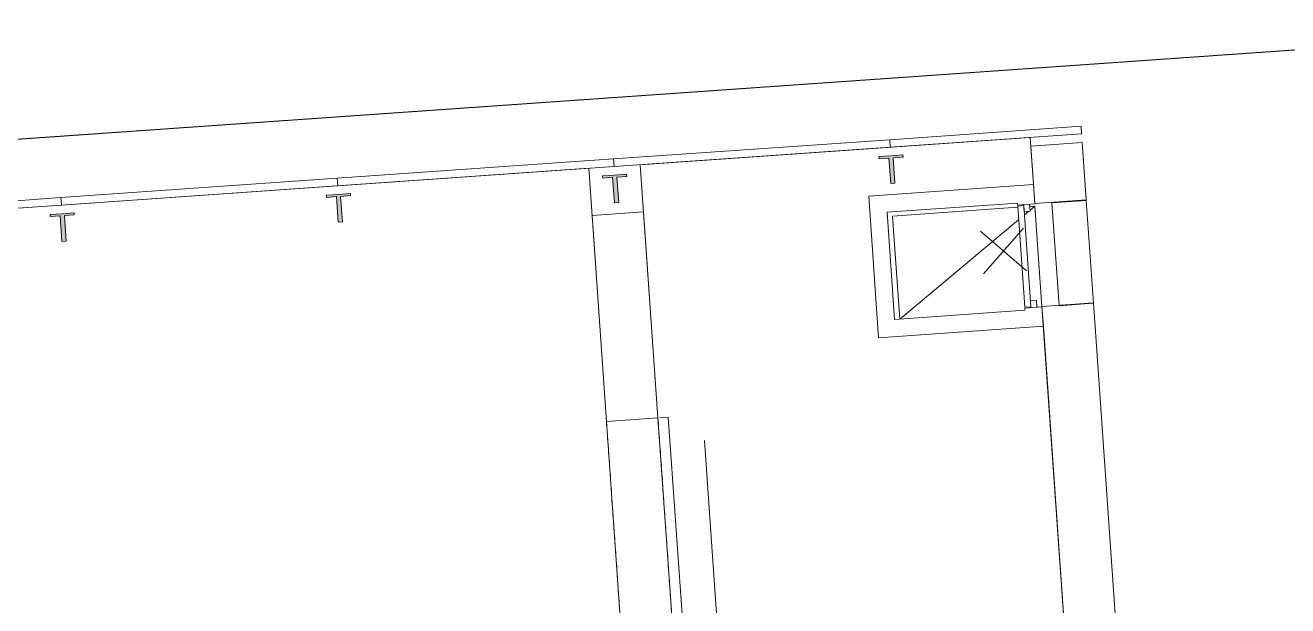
# Model space of a CAD drawing. Header units: millimetres. Extents: x 306 to 836129804, y -168137 to 818603917.
# Drawn here: x 833847970 to 833855310, y 817949218 to 817952593 of the extents above; entities that cross this region are included whole.
import ezdxf

# ---------------------------------------------------------------- set-up
doc = ezdxf.new("R2010")
doc.units = ezdxf.units.MM
doc.header["$LTSCALE"] = 3
doc.linetypes.add('Long Dash', pattern=[13.5, 9, -4.5])
doc.linetypes.add('Overhead', pattern=[1.8, 1.2, -0.6])
for name, color, linetype, lineweight in [('A-010-M_LINE', 251, 'Continuous', 13), ('A-200-M_WALL_EXT', 251, 'Continuous', 13), ('A-200-M_WALL_INT', 251, 'Continuous', 13), ('A-214-M_CURT_WALL', 251, 'Continuous', 13), ('A-215-M_CURT_PANEL', 251, 'Continuous', 13), ('A-314-M_WINDOW', 251, 'Continuous', 13), ('A-325-M_DOOR', 251, 'Continuous', 13), ('A-325-MH_DOOR', 251, 'Long Dash', 13), ('A-770-ME_FFE_SA', 251, 'Continuous', 13), ('A-810-M_ROOMS', 251, 'Continuous', 13), ('Z-060-M_DETAIL', 253, 'Continuous', 5)]:
    doc.layers.add(name, color=color, linetype=linetype, lineweight=lineweight)
doc.layers.add('UAJ-00XREF', color=7, linetype='Continuous')
doc.layers.get('A-770-ME_FFE_SA').off()

# ---------------------------------------------------------------- blocks, each defined once
blk = doc.blocks.new('System Panel - ARC_Glazed-40653770-0300')
at = {"layer": 'A-215-M_CURT_PANEL', "lineweight": 9}
for p, q in [((-557.5, 0), (557.5, 0)), ((-557.5, -44), (-557.5, 0)), ((557.5, -44), (557.5, 0)), ((557.5, -44), (-557.5, -44))]:
    blk.add_line(p, q, dxfattribs=at)
blk = doc.blocks.new('System Panel - ARC_Glazed-40653771-0300')
at = {"layer": 'A-215-M_CURT_PANEL', "lineweight": 9}
for p, q in [((-805, 0), (805, 0)), ((-805, -44), (-805, 0)), ((805, -44), (805, 0)), ((805, -44), (-805, -44))]:
    blk.add_line(p, q, dxfattribs=at)
blk = doc.blocks.new('System Panel - ARC_Glazed-40653772-0300')
at = {"layer": 'A-215-M_CURT_PANEL', "lineweight": 9}
for p, q in [((-805, 0), (805, 0)), ((-805, -44), (-805, 0)), ((805, -44), (805, 0)), ((805, -44), (-805, -44))]:
    blk.add_line(p, q, dxfattribs=at)
blk = doc.blocks.new('System Panel - ARC_Glazed-40653773-0300')
at = {"layer": 'A-215-M_CURT_PANEL', "lineweight": 9}
for p, q in [((-805, 0), (805, 0)), ((-805, -44), (-805, 0)), ((805, -44), (-805, -44)), ((805, -44), (805, 0))]:
    blk.add_line(p, q, dxfattribs=at)
blk = doc.blocks.new('Circular Mullion - B1_STEEL-40653763-0300')
at = {"layer": 'A-214-M_CURT_WALL', "lineweight": 9}
blk.add_hatch(color=256, dxfattribs=at).paths.add_polyline_path([(12.5, -210), (-12.5, -210), (-12.5, -62), (-70, -62), (-70, -50), (70, -50), (70, -62), (12.5, -62), (12.5, -115.5)], flags=0)
for p, q in [((-70, -50), (-70, -62)), ((-70, -50), (0, -50)), ((-70, -62), (-12.5, -62)), ((-12.5, -62), (-12.5, -210)), ((70, -50), (0, -50)), ((12.5, -210), (12.5, -62)), ((12.5, -62), (70, -62)), ((70, -62), (70, -50)), ((-12.5, -210), (12.5, -210))]:
    blk.add_line(p, q, dxfattribs=at)
blk = doc.blocks.new('Circular Mullion - B1_STEEL-40653764-0300')
at = {"layer": 'A-214-M_CURT_WALL', "lineweight": 9}
blk.add_hatch(color=256, dxfattribs=at).paths.add_polyline_path([(12.5, -210), (-12.5, -210), (-12.5, -62), (-70, -62), (-70, -50), (70, -50), (70, -62), (12.5, -62), (12.5, -191.8)], flags=0)
for p, q in [((-70, -50), (-70, -62)), ((-70, -50), (0, -50)), ((-70, -62), (-12.5, -62)), ((-12.5, -62), (-12.5, -210)), ((70, -50), (0, -50)), ((12.5, -210), (12.5, -62)), ((12.5, -62), (70, -62)), ((70, -62), (70, -50)), ((-12.5, -210), (12.5, -210))]:
    blk.add_line(p, q, dxfattribs=at)
blk = doc.blocks.new('Circular Mullion - B1_STEEL-40653765-0300')
at = {"layer": 'A-214-M_CURT_WALL', "lineweight": 9}
blk.add_hatch(color=256, dxfattribs=at).paths.add_polyline_path([(12.5, -210), (-12.5, -210), (-12.5, -62), (-70, -62), (-70, -50), (70, -50), (70, -62), (12.5, -62)], flags=0)
for p, q in [((-70, -50), (-70, -62)), ((-70, -50), (0, -50)), ((-70, -62), (-12.5, -62)), ((-12.5, -62), (-12.5, -210)), ((70, -50), (0, -50)), ((12.5, -210), (12.5, -62)), ((12.5, -62), (70, -62)), ((70, -62), (70, -50)), ((-12.5, -210), (12.5, -210))]:
    blk.add_line(p, q, dxfattribs=at)
blk = doc.blocks.new('System Panel - ARC_Glazed-40653777-0300')
at = {"layer": 'A-215-M_CURT_PANEL', "lineweight": 9}
for p, q in [((-805, 0), (805, 0)), ((-805, -44), (-805, 0)), ((805, -44), (805, 0)), ((805, -44), (-805, -44))]:
    blk.add_line(p, q, dxfattribs=at)
blk = doc.blocks.new('Circular Mullion - B1_STEEL-40653769-0300')
at = {"layer": 'A-214-M_CURT_WALL', "lineweight": 9}
blk.add_hatch(color=256, dxfattribs=at).paths.add_polyline_path([(-12.5, -210), (-12.5, -62), (-70, -62), (-70, -50), (70, -50), (70, -62), (12.5, -62), (12.5, -210)], flags=0)
for p, q in [((-70, -50), (-70, -62)), ((-70, -50), (0, -50)), ((-70, -62), (-12.5, -62)), ((-12.5, -62), (-12.5, -210)), ((70, -50), (0, -50)), ((12.5, -210), (12.5, -62)), ((12.5, -62), (70, -62)), ((70, -62), (70, -50)), ((-12.5, -210), (12.5, -210))]:
    blk.add_line(p, q, dxfattribs=at)
blk = doc.blocks.new('ARC_OPN_INT - 1700x2100-26846197-0300')
at = {"layer": 'A-325-MH_DOOR'}
for p, q in [((-850, 150), (850, 150)), ((-850, -150), (850, -150))]:
    blk.add_line(p, q, dxfattribs=at)
blk = doc.blocks.new('ARC_DOOR_FOLDING_F2-MT_LC - ARC_DOOR_FOLDING_F2-MT_LC-39308576-0300')
at = {"layer": 'A-325-M_DOOR'}
for p, q in [((-2950, -3), (-2950, -53)), ((-1250, -3), (-2950, -3)), ((-2950, -53), (-1250, -53)), ((-1100, -253), (-993.9, -146.9)), ((-1100, -253), (-993.9, -359.1)), ((-1100, -253), (300, -253))]:
    blk.add_line(p, q, dxfattribs=at)
at = {"layer": 'A-325-M_DOOR', "lineweight": 9}
for p, q in [((-1250, -53), (-1250, -3)), ((450, -53), (-1250, -53)), ((450, -53), (450, -3))]:
    blk.add_line(p, q, dxfattribs=at)
blk = doc.blocks.new('ARC_TFP_FS_HR_DISPLAY - ARC_TFP_FS_HR_800x600 _DEEP_-V295-0300')
at = {"layer": 'Z-060-M_DETAIL'}
for p, q in [((-278.3, 830), (-300, 860)), ((285, 860), (-300, 860)), ((-300, 860), (-300, 830)), ((-253, 795), (-272.5, 822)), ((-300, 760), (-300, 30)), ((300, 30), (-227.7, 760)), ((-300, 30), (300, 30))]:
    blk.add_line(p, q, dxfattribs=at)
blk = doc.blocks.new('ARC_WIN_SPECIAL EQUIPMENT - 600w X 900h-37933209-0300')
at = {"layer": 'A-314-M_WINDOW', "lineweight": 18}
for p, q in [((-260, 15), (-300, 15)), ((295, 50), (-295, 50)), ((-295, 50), (-295, 15)), ((-295, 15), (295, 15)), ((-260, -20), (-260, 15)), ((300, 15), (260, 15)), ((260, 15), (260, -20)), ((295, 15), (295, 50)), ((-300, -20), (-260, -20)), ((260, -20), (300, -20))]:
    blk.add_line(p, q, dxfattribs=at)
blk = doc.blocks.new('3A35X-MAGP-P-MP-00')
at = {"layer": 'A-010-M_LINE', "linetype": 'Overhead'}
blk.add_line((834437157.9, 817952592.6), (834422164.5, 817951544.5), dxfattribs=at)
at = {"layer": 'A-010-M_LINE'}
for p, q in [((834433543.7, 817951164.4), (834433276.9, 817951396.3)), ((834433526.3, 817951413.8), (834433294.4, 817951147))]:
    blk.add_line(p, q, dxfattribs=at)
at = {"layer": 'A-200-M_WALL_EXT', "lineweight": 13}
for p, q in [((834433568.2, 817951890.6), (834433867.4, 817951911.5)), ((834433568.2, 817951890.6), (834433591.5, 817951556.4)), ((834433867.4, 817951911.5), (834433890.8, 817951577.3)), ((834433591.5, 817951556.4), (834433890.8, 817951577.3)), ((834433890.8, 817951577.3), (834433891, 817951574.8)), ((834431018.1, 817951486.8), (834431317.4, 817951507.7)), ((834431401.1, 817950310.6), (834431317.4, 817951507.7)), ((834431018.1, 817951486.8), (834431101.8, 817950289.7)), ((834433633.4, 817950957.9), (834433932.6, 817950978.8)), ((834434681.2, 817935969.4), (834433633.4, 817950957.9)), ((834434980.4, 817935990.4), (834433932.6, 817950978.8)), ((834431101.8, 817950289.7), (834431401.1, 817950310.6))]:
    blk.add_line(p, q, dxfattribs=at)
at = {"layer": 'A-200-M_WALL_INT'}
for p, q in [((834432626.2, 817951599.2), (834433583.9, 817951666.1)), ((834433583.9, 817951666.1), (834433591.7, 817951553.9)), ((834432683.7, 817950776.2), (834432626.2, 817951599.2)), ((834433891, 817951574.8), (834433691.5, 817951560.9)), ((834433932.8, 817950976.3), (834433891, 817951574.8)), ((834433491.1, 817951559.4), (834432732.9, 817951506.4)), ((834432732.9, 817951506.4), (834432776.5, 817950882.9)), ((834433491.1, 817951559.4), (834433491.9, 817951546.9)), ((834433491.9, 817951546.9), (834433591.7, 817951553.9)), ((834433691.5, 817951560.9), (834433733.3, 817950962.3)), ((834432776.5, 817950882.9), (834433534.7, 817950935.9)), ((834433533.8, 817950948.4), (834433633.5, 817950955.4)), ((834433534.7, 817950935.9), (834433533.8, 817950948.4)), ((834433641.4, 817950843.1), (834433633.5, 817950955.4)), ((834433932.8, 817950976.3), (834433733.3, 817950962.3)), ((834433641.4, 817950843.1), (834432683.7, 817950776.2))]:
    blk.add_line(p, q, dxfattribs=at)
at = {"layer": 'A-810-M_ROOMS', "flags": 128}
blk.add_lwpolyline([(834433564.7, 817951940.5), (834431298.2, 817951782), (834431401.1, 817950310.6), (834431519.6, 817948614.8), (834431660.9, 817946593.7), (834433927.4, 817946752.1), (834433641.4, 817950843.1), (834432683.7, 817950776.2), (834432626.2, 817951599.2), (834433583.9, 817951666.1)], close=True, dxfattribs=at)
blk.add_lwpolyline([(834431220.4, 817948593.8), (834431101.8, 817950289.7), (834430998.9, 817951761.1), (834422180, 817951144.6), (834422192, 817950972.5), (834422207.9, 817950745.6), (834423168, 817950812.7), (834423207.9, 817950815.5), (834423211.4, 817950765.6), (834423171.5, 817950762.8), (834423300.5, 817948917.3)], dxfattribs=at)
at = {"layer": 'A-214-M_CURT_WALL', "lineweight": 9, "extrusion": (0, 0, -1), "rotation": 356.0010914742286}
for name, p in [('Circular Mullion - B1_STEEL-40653769-0300', (-834432751.7, 817951883.6)), ('Circular Mullion - B1_STEEL-40653763-0300', (-834431145.6, 817951771.4)), ('Circular Mullion - B1_STEEL-40653764-0300', (-834429539.5, 817951659.1)), ('Circular Mullion - B1_STEEL-40653765-0300', (-834427933.4, 817951546.8))]:
    blk.add_blockref(name, p, dxfattribs=at)
at = {"layer": 'A-215-M_CURT_PANEL', "lineweight": 9, "rotation": 183.9989085257713}
for name, p in [('System Panel - ARC_Glazed-40653770-0300', (834433307.8, 817951922.5)), ('System Panel - ARC_Glazed-40653777-0300', (834431948.6, 817951827.5)), ('System Panel - ARC_Glazed-40653771-0300', (834430342.5, 817951715.2)), ('System Panel - ARC_Glazed-40653772-0300', (834428736.5, 817951602.9)), ('System Panel - ARC_Glazed-40653773-0300', (834427130.4, 817951490.7))]:
    blk.add_blockref(name, p, dxfattribs=at)
at = {"layer": 'A-314-M_WINDOW', "rotation": 93.9989085257714}
blk.add_blockref('ARC_WIN_SPECIAL EQUIPMENT - 600w X 900h-37933209-0300', (834433562.7, 817951251.2), dxfattribs=at)
at = {"layer": 'A-325-M_DOOR'}
for name, p, rotation in [('ARC_DOOR_FOLDING_F2-MT_LC - ARC_DOOR_FOLDING_F2-MT_LC-39308576-0300', (834431439.5, 817949861.2), 93.99890852577187), ('ARC_OPN_INT - 1700x2100-26846197-0300', (834431310.7, 817949452.2), 93.99890852577148)]:
    blk.add_blockref(name, p, dxfattribs=dict(at, rotation=rotation))
at = {"layer": 'A-770-ME_FFE_SA', "rotation": 273.9989085257712}
blk.add_blockref('ARC_TFP_FS_HR_DISPLAY - ARC_TFP_FS_HR_800x600 _DEEP_-V295-0300', (834432755.6, 817951182.2), dxfattribs=at)

msp = doc.modelspace()

# ---------------------------------------------------------------- block references
at = {"layer": 'UAJ-00XREF', "ltscale": 0.5}
msp.add_blockref('3A35X-MAGP-P-MP-00', (-579752.6, 0), dxfattribs=at)

doc.saveas('drawing.dxf')
